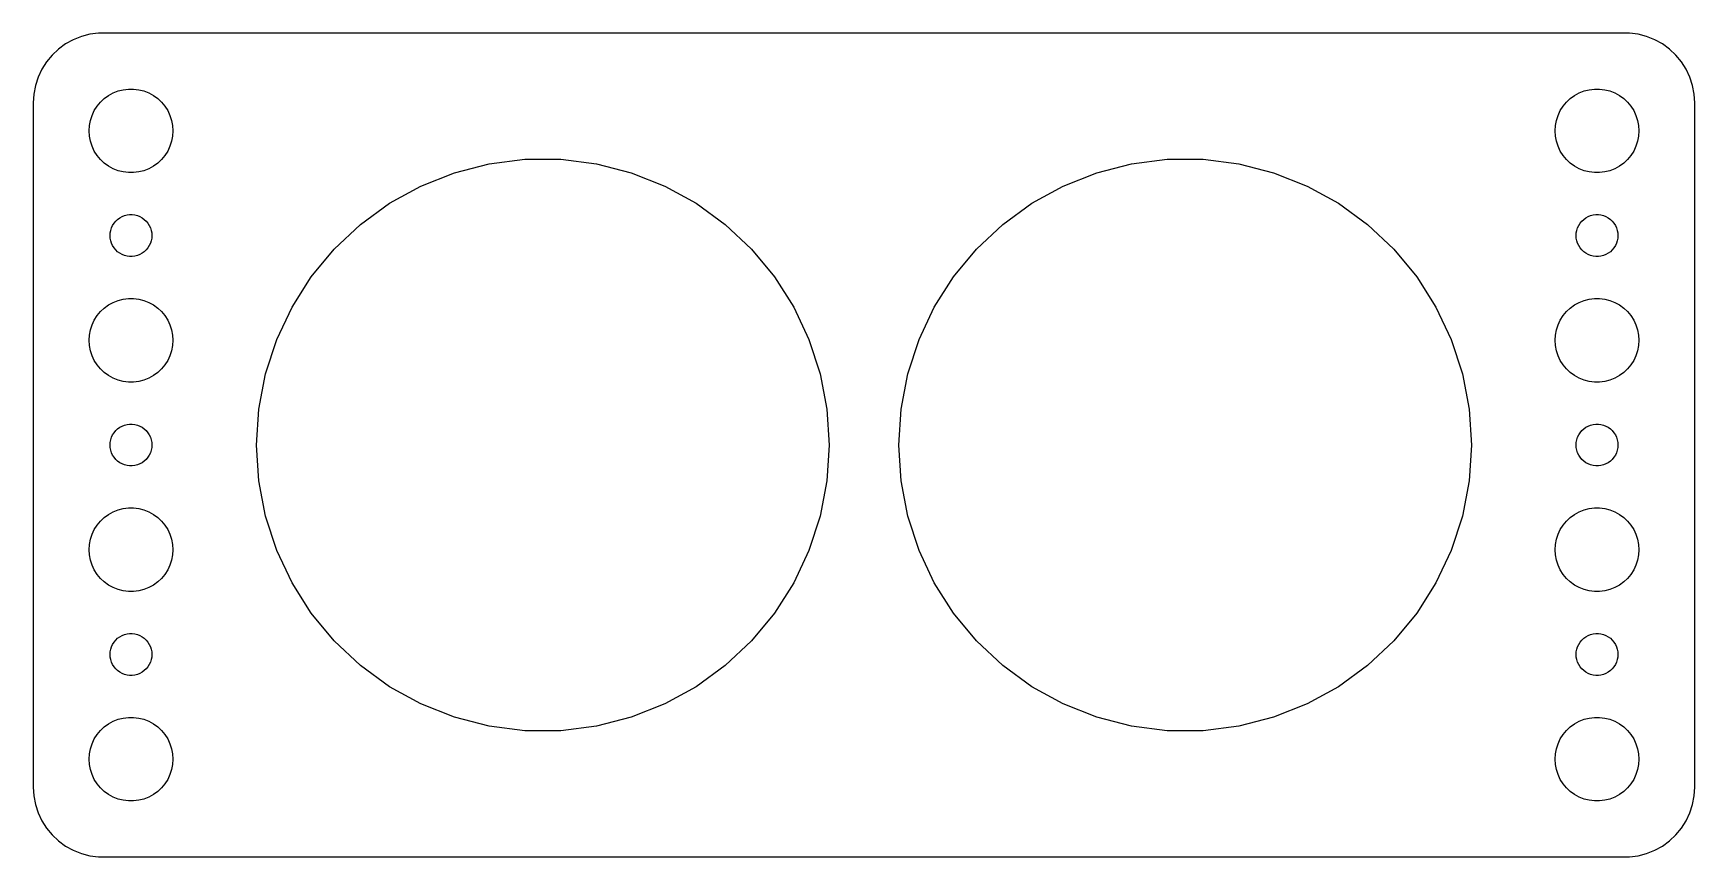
# Model space of a CAD drawing. Header units: metres. Extents: x -60 to 60, y -29 to 29.
import ezdxf

# ---------------------------------------------------------------- set-up
doc = ezdxf.new("R2010")
doc.units = ezdxf.units.M

msp = doc.modelspace()

# ---------------------------------------------------------------- linework, layer by layer
for p, q in [((-57.1791, 28.7216), (-57.6871, 28.3526)), ((-56.6289, 29.0241), (-57.1791, 28.7216)), ((-56.0451, 29.2553), (-56.6289, 29.0241)), ((-55.4369, 29.4114), (-56.0451, 29.2553)), ((-54.8139, 29.4901), (-55.4369, 29.4114)), ((54.8139, 29.4901), (-54.8139, 29.4901)), ((55.4369, 29.4114), (54.8139, 29.4901)), ((56.0451, 29.2553), (55.4369, 29.4114)), ((56.6289, 29.0241), (56.0451, 29.2553)), ((57.1791, 28.7216), (56.6289, 29.0241)), ((57.6871, 28.3526), (57.1791, 28.7216)), ((-58.5451, 27.4389), (-58.8815, 26.9088)), ((-58.1448, 27.9227), (-58.5451, 27.4389)), ((-57.6871, 28.3526), (-58.1448, 27.9227)), ((58.1448, 27.9227), (57.6871, 28.3526)), ((58.5451, 27.4389), (58.1448, 27.9227)), ((58.8815, 26.9088), (58.5451, 27.4389)), ((-59.1489, 26.3406), (-59.3429, 25.7434)), ((-58.8815, 26.9088), (-59.1489, 26.3406)), ((59.1489, 26.3406), (58.8815, 26.9088)), ((59.3429, 25.7434), (59.1489, 26.3406)), ((-59.4606, 25.1267), (-59.5, 24.5)), ((-59.3429, 25.7434), (-59.4606, 25.1267)), ((-54.4123, 24.8115), (-54.1075, 25.033)), ((-54.1075, 25.033), (-53.7773, 25.2145)), ((-53.7773, 25.2145), (-53.427, 25.3532)), ((-53.427, 25.3532), (-53.0621, 25.4469)), ((-53.0621, 25.4469), (-52.6884, 25.4941)), ((-52.6884, 25.4941), (-52.3116, 25.4941)), ((-52.3116, 25.4941), (-51.9379, 25.4469)), ((-51.9379, 25.4469), (-51.5729, 25.3532)), ((-51.5729, 25.3532), (-51.2227, 25.2145)), ((-51.2227, 25.2145), (-50.8925, 25.033)), ((-50.8925, 25.033), (-50.5877, 24.8115)), ((50.5877, 24.8115), (50.8925, 25.033)), ((50.8925, 25.033), (51.2227, 25.2145)), ((51.2227, 25.2145), (51.5729, 25.3532)), ((51.5729, 25.3532), (51.9379, 25.4469)), ((51.9379, 25.4469), (52.3116, 25.4941)), ((52.3116, 25.4941), (52.6884, 25.4941)), ((52.6884, 25.4941), (53.0621, 25.4469)), ((53.0621, 25.4469), (53.427, 25.3532)), ((53.427, 25.3532), (53.7773, 25.2145)), ((53.7773, 25.2145), (54.1075, 25.033)), ((54.1075, 25.033), (54.4123, 24.8115)), ((59.4606, 25.1267), (59.3429, 25.7434)), ((59.5, 24.5), (59.4606, 25.1267)), ((-59.5, 24.5), (-59.5, -24.5)), ((-55.2893, 23.6044), (-55.1289, 23.9453)), ((-55.1289, 23.9453), (-54.927, 24.2634)), ((-54.927, 24.2634), (-54.6869, 24.5536)), ((-54.6869, 24.5536), (-54.4123, 24.8115)), ((-50.5877, 24.8115), (-50.3131, 24.5536)), ((-50.3131, 24.5536), (-50.0729, 24.2634)), ((-50.0729, 24.2634), (-49.8711, 23.9453)), ((-49.8711, 23.9453), (-49.7107, 23.6044)), ((49.7107, 23.6044), (49.8711, 23.9453)), ((49.8711, 23.9453), (50.0729, 24.2634)), ((50.0729, 24.2634), (50.3131, 24.5536)), ((50.3131, 24.5536), (50.5877, 24.8115)), ((54.4123, 24.8115), (54.6869, 24.5536)), ((54.6869, 24.5536), (54.927, 24.2634)), ((54.927, 24.2634), (55.1289, 23.9453)), ((55.1289, 23.9453), (55.2893, 23.6044)), ((59.5, -24.5), (59.5, 24.5)), ((-55.5, 22.5), (-55.4763, 22.876)), ((-55.4763, 22.876), (-55.4057, 23.2461)), ((-55.4057, 23.2461), (-55.2893, 23.6044)), ((-49.7107, 23.6044), (-49.5942, 23.2461)), ((-49.5942, 23.2461), (-49.5237, 22.876)), ((-49.5237, 22.876), (-49.5, 22.5)), ((49.5, 22.5), (49.5237, 22.876)), ((49.5237, 22.876), (49.5942, 23.2461)), ((49.5942, 23.2461), (49.7107, 23.6044)), ((55.2893, 23.6044), (55.4057, 23.2461)), ((55.4057, 23.2461), (55.4763, 22.876)), ((55.4763, 22.876), (55.5, 22.5)), ((-55.4763, 22.124), (-55.5, 22.5)), ((-55.4057, 21.7539), (-55.4763, 22.124)), ((-55.2893, 21.3956), (-55.4057, 21.7539)), ((-49.5942, 21.7539), (-49.7107, 21.3956)), ((-49.5237, 22.124), (-49.5942, 21.7539)), ((-49.5, 22.5), (-49.5237, 22.124)), ((49.5237, 22.124), (49.5, 22.5)), ((49.5942, 21.7539), (49.5237, 22.124)), ((49.7107, 21.3956), (49.5942, 21.7539)), ((55.4057, 21.7539), (55.2893, 21.3956)), ((55.4763, 22.124), (55.4057, 21.7539)), ((55.5, 22.5), (55.4763, 22.124)), ((-55.1289, 21.0547), (-55.2893, 21.3956)), ((-54.927, 20.7366), (-55.1289, 21.0547)), ((-54.6869, 20.4464), (-54.927, 20.7366)), ((-54.4123, 20.1884), (-54.6869, 20.4464)), ((-50.3131, 20.4464), (-50.5877, 20.1884)), ((-50.0729, 20.7366), (-50.3131, 20.4464)), ((-49.8711, 21.0547), (-50.0729, 20.7366)), ((-49.7107, 21.3956), (-49.8711, 21.0547)), ((-26.8413, 20.1369), (-24.2872, 20.4595)), ((-24.2872, 20.4595), (-21.7128, 20.4595)), ((-21.7128, 20.4595), (-19.1587, 20.1369)), ((19.1587, 20.1369), (21.7128, 20.4595)), ((21.7128, 20.4595), (24.2872, 20.4595)), ((24.2872, 20.4595), (26.8413, 20.1369)), ((49.8711, 21.0547), (49.7107, 21.3956)), ((50.0729, 20.7366), (49.8711, 21.0547)), ((50.3131, 20.4464), (50.0729, 20.7366)), ((50.5877, 20.1884), (50.3131, 20.4464)), ((54.6869, 20.4464), (54.4123, 20.1884)), ((54.927, 20.7366), (54.6869, 20.4464)), ((55.1289, 21.0547), (54.927, 20.7366)), ((55.2893, 21.3956), (55.1289, 21.0547)), ((-54.1075, 19.967), (-54.4123, 20.1884)), ((-53.7773, 19.7855), (-54.1075, 19.967)), ((-53.427, 19.6468), (-53.7773, 19.7855)), ((-53.0621, 19.5531), (-53.427, 19.6468)), ((-52.6884, 19.5059), (-53.0621, 19.5531)), ((-52.3116, 19.5059), (-52.6884, 19.5059)), ((-51.9379, 19.5531), (-52.3116, 19.5059)), ((-51.5729, 19.6468), (-51.9379, 19.5531)), ((-51.2227, 19.7855), (-51.5729, 19.6468)), ((-50.8925, 19.967), (-51.2227, 19.7855)), ((-50.5877, 20.1884), (-50.8925, 19.967)), ((-31.7285, 18.549), (-29.3348, 19.4967)), ((-29.3348, 19.4967), (-26.8413, 20.1369)), ((-19.1587, 20.1369), (-16.6651, 19.4967)), ((-16.6651, 19.4967), (-14.2715, 18.549)), ((14.2715, 18.549), (16.6651, 19.4967)), ((16.6651, 19.4967), (19.1587, 20.1369)), ((26.8413, 20.1369), (29.3348, 19.4967)), ((29.3348, 19.4967), (31.7285, 18.549)), ((50.8925, 19.967), (50.5877, 20.1884)), ((51.2227, 19.7855), (50.8925, 19.967)), ((51.5729, 19.6468), (51.2227, 19.7855)), ((51.9379, 19.5531), (51.5729, 19.6468)), ((52.3116, 19.5059), (51.9379, 19.5531)), ((52.6884, 19.5059), (52.3116, 19.5059)), ((53.0621, 19.5531), (52.6884, 19.5059)), ((53.427, 19.6468), (53.0621, 19.5531)), ((53.7773, 19.7855), (53.427, 19.6468)), ((54.1075, 19.967), (53.7773, 19.7855)), ((54.4123, 20.1884), (54.1075, 19.967)), ((-33.9844, 17.3087), (-31.7285, 18.549)), ((-14.2715, 18.549), (-12.0155, 17.3087)), ((12.0155, 17.3087), (14.2715, 18.549)), ((31.7285, 18.549), (33.9844, 17.3087)), ((-36.0672, 15.7955), (-33.9844, 17.3087)), ((-12.0155, 17.3087), (-9.9328, 15.7955)), ((9.9328, 15.7955), (12.0155, 17.3087)), ((33.9844, 17.3087), (36.0672, 15.7955)), ((-53.9529, 15.373), (-53.8947, 15.5522)), ((-53.8947, 15.5522), (-53.8145, 15.7226)), ((-53.8145, 15.7226), (-53.7135, 15.8817)), ((-53.7135, 15.8817), (-53.5934, 16.0268)), ((-53.5934, 16.0268), (-53.4561, 16.1558)), ((-53.4561, 16.1558), (-53.3037, 16.2665)), ((-53.3037, 16.2665), (-53.1387, 16.3572)), ((-53.1387, 16.3572), (-52.9635, 16.4266)), ((-52.9635, 16.4266), (-52.7811, 16.4734)), ((-52.7811, 16.4734), (-52.5942, 16.497)), ((-52.5942, 16.497), (-52.4058, 16.497)), ((-52.4058, 16.497), (-52.2189, 16.4734)), ((-52.2189, 16.4734), (-52.0365, 16.4266)), ((-52.0365, 16.4266), (-51.8613, 16.3572)), ((-51.8613, 16.3572), (-51.6963, 16.2665)), ((-51.6963, 16.2665), (-51.5439, 16.1558)), ((-51.5439, 16.1558), (-51.4065, 16.0268)), ((-51.4065, 16.0268), (-51.2865, 15.8817)), ((-51.2865, 15.8817), (-51.1855, 15.7226)), ((-51.1855, 15.7226), (-51.1053, 15.5522)), ((-51.1053, 15.5522), (-51.0471, 15.373)), ((-37.9438, 14.0332), (-36.0672, 15.7955)), ((-9.9328, 15.7955), (-8.05614, 14.0332)), ((8.05614, 14.0332), (9.9328, 15.7955)), ((36.0672, 15.7955), (37.9438, 14.0332)), ((51.0471, 15.373), (51.1053, 15.5522)), ((51.1053, 15.5522), (51.1855, 15.7226)), ((51.1855, 15.7226), (51.2865, 15.8817)), ((51.2865, 15.8817), (51.4065, 16.0268)), ((51.4065, 16.0268), (51.5439, 16.1558)), ((51.5439, 16.1558), (51.6963, 16.2665)), ((51.6963, 16.2665), (51.8613, 16.3572)), ((51.8613, 16.3572), (52.0365, 16.4266)), ((52.0365, 16.4266), (52.2189, 16.4734)), ((52.2189, 16.4734), (52.4058, 16.497)), ((52.4058, 16.497), (52.5942, 16.497)), ((52.5942, 16.497), (52.7811, 16.4734)), ((52.7811, 16.4734), (52.9635, 16.4266)), ((52.9635, 16.4266), (53.1387, 16.3572)), ((53.1387, 16.3572), (53.3037, 16.2665)), ((53.3037, 16.2665), (53.4561, 16.1558)), ((53.4561, 16.1558), (53.5934, 16.0268)), ((53.5934, 16.0268), (53.7135, 15.8817)), ((53.7135, 15.8817), (53.8145, 15.7226)), ((53.8145, 15.7226), (53.8947, 15.5522)), ((53.8947, 15.5522), (53.9529, 15.373)), ((-54, 15), (-53.9882, 15.188)), ((-53.9882, 14.812), (-54, 15)), ((-53.9882, 15.188), (-53.9529, 15.373)), ((-53.9529, 14.627), (-53.9882, 14.812)), ((-53.8947, 14.4478), (-53.9529, 14.627)), ((-53.8145, 14.2774), (-53.8947, 14.4478)), ((-51.1053, 14.4478), (-51.1855, 14.2774)), ((-51.0471, 14.627), (-51.1053, 14.4478)), ((-51.0471, 15.373), (-51.0118, 15.188)), ((-51.0118, 14.812), (-51.0471, 14.627)), ((-51.0118, 15.188), (-51, 15)), ((-51, 15), (-51.0118, 14.812)), ((51, 15), (51.0118, 15.188)), ((51.0118, 14.812), (51, 15)), ((51.0118, 15.188), (51.0471, 15.373)), ((51.0471, 14.627), (51.0118, 14.812)), ((51.1053, 14.4478), (51.0471, 14.627)), ((51.1855, 14.2774), (51.1053, 14.4478)), ((53.8947, 14.4478), (53.8145, 14.2774)), ((53.9529, 14.627), (53.8947, 14.4478)), ((53.9529, 15.373), (53.9882, 15.188)), ((53.9882, 14.812), (53.9529, 14.627)), ((53.9882, 15.188), (54, 15)), ((54, 15), (53.9882, 14.812)), ((-53.7135, 14.1183), (-53.8145, 14.2774)), ((-53.5934, 13.9732), (-53.7135, 14.1183)), ((-53.4561, 13.8442), (-53.5934, 13.9732)), ((-53.3037, 13.7335), (-53.4561, 13.8442)), ((-53.1387, 13.6427), (-53.3037, 13.7335)), ((-52.9635, 13.5734), (-53.1387, 13.6427)), ((-52.7811, 13.5266), (-52.9635, 13.5734)), ((-52.5942, 13.5029), (-52.7811, 13.5266)), ((-52.4058, 13.5029), (-52.5942, 13.5029)), ((-52.2189, 13.5266), (-52.4058, 13.5029)), ((-52.0365, 13.5734), (-52.2189, 13.5266)), ((-51.8613, 13.6427), (-52.0365, 13.5734)), ((-51.6963, 13.7335), (-51.8613, 13.6427)), ((-51.5439, 13.8442), (-51.6963, 13.7335)), ((-51.4065, 13.9732), (-51.5439, 13.8442)), ((-51.2865, 14.1183), (-51.4065, 13.9732)), ((-51.1855, 14.2774), (-51.2865, 14.1183)), ((-39.5848, 12.0496), (-37.9438, 14.0332)), ((-8.05614, 14.0332), (-6.41515, 12.0496)), ((6.41515, 12.0496), (8.05614, 14.0332)), ((37.9438, 14.0332), (39.5848, 12.0496)), ((51.2865, 14.1183), (51.1855, 14.2774)), ((51.4065, 13.9732), (51.2865, 14.1183)), ((51.5439, 13.8442), (51.4065, 13.9732)), ((51.6963, 13.7335), (51.5439, 13.8442)), ((51.8613, 13.6427), (51.6963, 13.7335)), ((52.0365, 13.5734), (51.8613, 13.6427)), ((52.2189, 13.5266), (52.0365, 13.5734)), ((52.4058, 13.5029), (52.2189, 13.5266)), ((52.5942, 13.5029), (52.4058, 13.5029)), ((52.7811, 13.5266), (52.5942, 13.5029)), ((52.9635, 13.5734), (52.7811, 13.5266)), ((53.1387, 13.6427), (52.9635, 13.5734)), ((53.3037, 13.7335), (53.1387, 13.6427)), ((53.4561, 13.8442), (53.3037, 13.7335)), ((53.5934, 13.9732), (53.4561, 13.8442)), ((53.7135, 14.1183), (53.5934, 13.9732)), ((53.8145, 14.2774), (53.7135, 14.1183)), ((-40.9643, 9.87595), (-39.5848, 12.0496)), ((-6.41515, 12.0496), (-5.03571, 9.87595)), ((5.03571, 9.87595), (6.41515, 12.0496)), ((39.5848, 12.0496), (40.9643, 9.87595)), ((-54.927, 9.26335), (-54.6869, 9.55363)), ((-54.6869, 9.55363), (-54.4123, 9.81154)), ((-54.4123, 9.81154), (-54.1075, 10.033)), ((-54.1075, 10.033), (-53.7773, 10.2145)), ((-53.7773, 10.2145), (-53.427, 10.3532)), ((-53.427, 10.3532), (-53.0621, 10.4469)), ((-53.0621, 10.4469), (-52.6884, 10.4941)), ((-52.6884, 10.4941), (-52.3116, 10.4941)), ((-52.3116, 10.4941), (-51.9379, 10.4469)), ((-51.9379, 10.4469), (-51.5729, 10.3532)), ((-51.5729, 10.3532), (-51.2227, 10.2145)), ((-51.2227, 10.2145), (-50.8925, 10.033)), ((-50.8925, 10.033), (-50.5877, 9.81154)), ((-50.5877, 9.81154), (-50.3131, 9.55363)), ((-50.3131, 9.55363), (-50.0729, 9.26335)), ((-42.0604, 7.54654), (-40.9643, 9.87595)), ((-5.03571, 9.87595), (-3.93958, 7.54654)), ((3.93958, 7.54654), (5.03571, 9.87595)), ((40.9643, 9.87595), (42.0604, 7.54654)), ((50.0729, 9.26335), (50.3131, 9.55363)), ((50.3131, 9.55363), (50.5877, 9.81154)), ((50.5877, 9.81154), (50.8925, 10.033)), ((50.8925, 10.033), (51.2227, 10.2145)), ((51.2227, 10.2145), (51.5729, 10.3532)), ((51.5729, 10.3532), (51.9379, 10.4469)), ((51.9379, 10.4469), (52.3116, 10.4941)), ((52.3116, 10.4941), (52.6884, 10.4941)), ((52.6884, 10.4941), (53.0621, 10.4469)), ((53.0621, 10.4469), (53.427, 10.3532)), ((53.427, 10.3532), (53.7773, 10.2145)), ((53.7773, 10.2145), (54.1075, 10.033)), ((54.1075, 10.033), (54.4123, 9.81154)), ((54.4123, 9.81154), (54.6869, 9.55363)), ((54.6869, 9.55363), (54.927, 9.26335)), ((-55.4057, 8.24606), (-55.2893, 8.60437)), ((-55.2893, 8.60437), (-55.1289, 8.94525)), ((-55.1289, 8.94525), (-54.927, 9.26335)), ((-50.0729, 9.26335), (-49.8711, 8.94525)), ((-49.8711, 8.94525), (-49.7107, 8.60437)), ((-49.7107, 8.60437), (-49.5942, 8.24606)), ((49.5942, 8.24606), (49.7107, 8.60437)), ((49.7107, 8.60437), (49.8711, 8.94525)), ((49.8711, 8.94525), (50.0729, 9.26335)), ((54.927, 9.26335), (55.1289, 8.94525)), ((55.1289, 8.94525), (55.2893, 8.60437)), ((55.2893, 8.60437), (55.4057, 8.24606)), ((-55.5, 7.5), (-55.4763, 7.87599)), ((-55.4763, 7.12399), (-55.5, 7.5)), ((-55.4763, 7.87599), (-55.4057, 8.24606)), ((-49.5942, 8.24606), (-49.5237, 7.87599)), ((-49.5237, 7.87599), (-49.5, 7.5)), ((-49.5, 7.5), (-49.5237, 7.12399)), ((-42.8559, 5.09813), (-42.0604, 7.54654)), ((-3.93958, 7.54654), (-3.14404, 5.09813)), ((3.14404, 5.09813), (3.93958, 7.54654)), ((42.0604, 7.54654), (42.8559, 5.09813)), ((49.5, 7.5), (49.5237, 7.87599)), ((49.5237, 7.12399), (49.5, 7.5)), ((49.5237, 7.87599), (49.5942, 8.24606)), ((55.4057, 8.24606), (55.4763, 7.87599)), ((55.4763, 7.87599), (55.5, 7.5)), ((55.5, 7.5), (55.4763, 7.12399)), ((-55.4057, 6.75392), (-55.4763, 7.12399)), ((-55.2893, 6.39561), (-55.4057, 6.75392)), ((-55.1289, 6.05473), (-55.2893, 6.39561)), ((-54.927, 5.73663), (-55.1289, 6.05473)), ((-49.8711, 6.05473), (-50.0729, 5.73663)), ((-49.7107, 6.39561), (-49.8711, 6.05473)), ((-49.5942, 6.75392), (-49.7107, 6.39561)), ((-49.5237, 7.12399), (-49.5942, 6.75392)), ((49.5942, 6.75392), (49.5237, 7.12399)), ((49.7107, 6.39561), (49.5942, 6.75392)), ((49.8711, 6.05473), (49.7107, 6.39561)), ((50.0729, 5.73663), (49.8711, 6.05473)), ((55.1289, 6.05473), (54.927, 5.73663)), ((55.2893, 6.39561), (55.1289, 6.05473)), ((55.4057, 6.75392), (55.2893, 6.39561)), ((55.4763, 7.12399), (55.4057, 6.75392)), ((-54.6869, 5.44635), (-54.927, 5.73663)), ((-54.4123, 5.18845), (-54.6869, 5.44635)), ((-54.1075, 4.96701), (-54.4123, 5.18845)), ((-53.7773, 4.78551), (-54.1075, 4.96701)), ((-53.427, 4.64682), (-53.7773, 4.78551)), ((-51.2227, 4.78551), (-51.5729, 4.64682)), ((-50.8925, 4.96701), (-51.2227, 4.78551)), ((-50.5877, 5.18845), (-50.8925, 4.96701)), ((-50.3131, 5.44635), (-50.5877, 5.18845)), ((-50.0729, 5.73663), (-50.3131, 5.44635)), ((-43.3383, 2.56932), (-42.8559, 5.09813)), ((-3.14404, 5.09813), (-2.66164, 2.56932)), ((2.66164, 2.56932), (3.14404, 5.09813)), ((42.8559, 5.09813), (43.3383, 2.56932)), ((50.3131, 5.44635), (50.0729, 5.73663)), ((50.5877, 5.18845), (50.3131, 5.44635)), ((50.8925, 4.96701), (50.5877, 5.18845)), ((51.2227, 4.78551), (50.8925, 4.96701)), ((51.5729, 4.64682), (51.2227, 4.78551)), ((53.7773, 4.78551), (53.427, 4.64682)), ((54.1075, 4.96701), (53.7773, 4.78551)), ((54.4123, 5.18845), (54.1075, 4.96701)), ((54.6869, 5.44635), (54.4123, 5.18845)), ((54.927, 5.73663), (54.6869, 5.44635)), ((-53.0621, 4.55313), (-53.427, 4.64682)), ((-52.6884, 4.50591), (-53.0621, 4.55313)), ((-52.3116, 4.50591), (-52.6884, 4.50591)), ((-51.9379, 4.55313), (-52.3116, 4.50591)), ((-51.5729, 4.64682), (-51.9379, 4.55313)), ((51.9379, 4.55313), (51.5729, 4.64682)), ((52.3116, 4.50591), (51.9379, 4.55313)), ((52.6884, 4.50591), (52.3116, 4.50591)), ((53.0621, 4.55313), (52.6884, 4.50591)), ((53.427, 4.64682), (53.0621, 4.55313)), ((-43.5, 0), (-43.3383, 2.56932)), ((-2.66164, 2.56932), (-2.5, 0)), ((2.5, 0), (2.66164, 2.56932)), ((43.3383, 2.56932), (43.5, 0)), ((-53.4561, 1.15576), (-53.3037, 1.26648)), ((-53.3037, 1.26648), (-53.1387, 1.35724)), ((-53.1387, 1.35724), (-52.9635, 1.42657)), ((-52.9635, 1.42657), (-52.7811, 1.47342)), ((-52.7811, 1.47342), (-52.5942, 1.49704)), ((-52.5942, 1.49704), (-52.4058, 1.49704)), ((-52.4058, 1.49704), (-52.2189, 1.47342)), ((-52.2189, 1.47342), (-52.0365, 1.42657)), ((-52.0365, 1.42657), (-51.8613, 1.35724)), ((-51.8613, 1.35724), (-51.6963, 1.26648)), ((-51.6963, 1.26648), (-51.5439, 1.15576)), ((51.5439, 1.15576), (51.6963, 1.26648)), ((51.6963, 1.26648), (51.8613, 1.35724)), ((51.8613, 1.35724), (52.0365, 1.42657)), ((52.0365, 1.42657), (52.2189, 1.47342)), ((52.2189, 1.47342), (52.4058, 1.49704)), ((52.4058, 1.49704), (52.5942, 1.49704)), ((52.5942, 1.49704), (52.7811, 1.47342)), ((52.7811, 1.47342), (52.9635, 1.42657)), ((52.9635, 1.42657), (53.1387, 1.35724)), ((53.1387, 1.35724), (53.3037, 1.26648)), ((53.3037, 1.26648), (53.4561, 1.15576)), ((-54, 0), (-53.9882, 0.187988)), ((-53.9882, -0.187988), (-54, 0)), ((-53.9882, 0.187988), (-53.9529, 0.373032)), ((-53.9529, 0.373032), (-53.8947, 0.552185)), ((-53.8947, 0.552185), (-53.8145, 0.722626)), ((-53.8145, 0.722626), (-53.7135, 0.881668)), ((-53.7135, 0.881668), (-53.5934, 1.02681)), ((-53.5934, 1.02681), (-53.4561, 1.15576)), ((-51.5439, 1.15576), (-51.4065, 1.02681)), ((-51.4065, 1.02681), (-51.2865, 0.881668)), ((-51.2865, 0.881668), (-51.1855, 0.722626)), ((-51.1855, 0.722626), (-51.1053, 0.552185)), ((-51.1053, 0.552185), (-51.0471, 0.373032)), ((-51.0471, 0.373032), (-51.0118, 0.187988)), ((-51.0118, 0.187988), (-51, 0)), ((-51, 0), (-51.0118, -0.187988)), ((-43.3383, -2.56932), (-43.5, 0)), ((-2.5, 0), (-2.66164, -2.56932)), ((2.66164, -2.56932), (2.5, 0)), ((43.5, 0), (43.3383, -2.56932)), ((51, 0), (51.0118, 0.187988)), ((51.0118, -0.187988), (51, 0)), ((51.0118, 0.187988), (51.0471, 0.373032)), ((51.0471, 0.373032), (51.1053, 0.552185)), ((51.1053, 0.552185), (51.1855, 0.722626)), ((51.1855, 0.722626), (51.2865, 0.881668)), ((51.2865, 0.881668), (51.4065, 1.02681)), ((51.4065, 1.02681), (51.5439, 1.15576)), ((53.4561, 1.15576), (53.5934, 1.02681)), ((53.5934, 1.02681), (53.7135, 0.881668)), ((53.7135, 0.881668), (53.8145, 0.722626)), ((53.8145, 0.722626), (53.8947, 0.552185)), ((53.8947, 0.552185), (53.9529, 0.373032)), ((53.9529, 0.373032), (53.9882, 0.187988)), ((53.9882, 0.187988), (54, 0)), ((54, 0), (53.9882, -0.187988)), ((-53.9529, -0.373032), (-53.9882, -0.187988)), ((-53.8947, -0.552185), (-53.9529, -0.373032)), ((-53.8145, -0.722626), (-53.8947, -0.552185)), ((-53.7135, -0.881668), (-53.8145, -0.722626)), ((-53.5934, -1.02681), (-53.7135, -0.881668)), ((-53.4561, -1.15576), (-53.5934, -1.02681)), ((-53.3037, -1.26648), (-53.4561, -1.15576)), ((-51.5439, -1.15576), (-51.6963, -1.26648)), ((-51.4065, -1.02681), (-51.5439, -1.15576)), ((-51.2865, -0.881668), (-51.4065, -1.02681)), ((-51.1855, -0.722626), (-51.2865, -0.881668)), ((-51.1053, -0.552185), (-51.1855, -0.722626)), ((-51.0471, -0.373032), (-51.1053, -0.552185)), ((-51.0118, -0.187988), (-51.0471, -0.373032)), ((51.0471, -0.373032), (51.0118, -0.187988)), ((51.1053, -0.552185), (51.0471, -0.373032)), ((51.1855, -0.722626), (51.1053, -0.552185)), ((51.2865, -0.881668), (51.1855, -0.722626)), ((51.4065, -1.02681), (51.2865, -0.881668)), ((51.5439, -1.15576), (51.4065, -1.02681)), ((51.6963, -1.26648), (51.5439, -1.15576)), ((53.4561, -1.15576), (53.3037, -1.26648)), ((53.5934, -1.02681), (53.4561, -1.15576)), ((53.7135, -0.881668), (53.5934, -1.02681)), ((53.8145, -0.722626), (53.7135, -0.881668)), ((53.8947, -0.552185), (53.8145, -0.722626)), ((53.9529, -0.373032), (53.8947, -0.552185)), ((53.9882, -0.187988), (53.9529, -0.373032)), ((-53.1387, -1.35724), (-53.3037, -1.26648)), ((-52.9635, -1.42657), (-53.1387, -1.35724)), ((-52.7811, -1.47342), (-52.9635, -1.42657)), ((-52.5942, -1.49704), (-52.7811, -1.47342)), ((-52.4058, -1.49704), (-52.5942, -1.49704)), ((-52.2189, -1.47342), (-52.4058, -1.49704)), ((-52.0365, -1.42657), (-52.2189, -1.47342)), ((-51.8613, -1.35724), (-52.0365, -1.42657)), ((-51.6963, -1.26648), (-51.8613, -1.35724)), ((51.8613, -1.35724), (51.6963, -1.26648)), ((52.0365, -1.42657), (51.8613, -1.35724)), ((52.2189, -1.47342), (52.0365, -1.42657)), ((52.4058, -1.49704), (52.2189, -1.47342)), ((52.5942, -1.49704), (52.4058, -1.49704)), ((52.7811, -1.47342), (52.5942, -1.49704)), ((52.9635, -1.42657), (52.7811, -1.47342)), ((53.1387, -1.35724), (52.9635, -1.42657)), ((53.3037, -1.26648), (53.1387, -1.35724)), ((-42.8559, -5.09813), (-43.3383, -2.56932)), ((-2.66164, -2.56932), (-3.14404, -5.09813)), ((3.14404, -5.09813), (2.66164, -2.56932)), ((43.3383, -2.56932), (42.8559, -5.09813)), ((-53.7773, -4.78551), (-53.427, -4.64682)), ((-53.427, -4.64682), (-53.0621, -4.55313)), ((-53.0621, -4.55313), (-52.6884, -4.50591)), ((-52.6884, -4.50591), (-52.3116, -4.50591)), ((-52.3116, -4.50591), (-51.9379, -4.55313)), ((-51.9379, -4.55313), (-51.5729, -4.64682)), ((-51.5729, -4.64682), (-51.2227, -4.78551)), ((51.2227, -4.78551), (51.5729, -4.64682)), ((51.5729, -4.64682), (51.9379, -4.55313)), ((51.9379, -4.55313), (52.3116, -4.50591)), ((52.3116, -4.50591), (52.6884, -4.50591)), ((52.6884, -4.50591), (53.0621, -4.55313)), ((53.0621, -4.55313), (53.427, -4.64682)), ((53.427, -4.64682), (53.7773, -4.78551)), ((-55.1289, -6.05473), (-54.927, -5.73663)), ((-54.927, -5.73663), (-54.6869, -5.44635)), ((-54.6869, -5.44635), (-54.4123, -5.18845)), ((-54.4123, -5.18845), (-54.1075, -4.96701)), ((-54.1075, -4.96701), (-53.7773, -4.78551)), ((-51.2227, -4.78551), (-50.8925, -4.96701)), ((-50.8925, -4.96701), (-50.5877, -5.18845)), ((-50.5877, -5.18845), (-50.3131, -5.44635)), ((-50.3131, -5.44635), (-50.0729, -5.73663)), ((-50.0729, -5.73663), (-49.8711, -6.05473)), ((-42.0604, -7.54654), (-42.8559, -5.09813)), ((-3.14404, -5.09813), (-3.93958, -7.54654)), ((3.93958, -7.54654), (3.14404, -5.09813)), ((42.8559, -5.09813), (42.0604, -7.54654)), ((49.8711, -6.05473), (50.0729, -5.73663)), ((50.0729, -5.73663), (50.3131, -5.44635)), ((50.3131, -5.44635), (50.5877, -5.18845)), ((50.5877, -5.18845), (50.8925, -4.96701)), ((50.8925, -4.96701), (51.2227, -4.78551)), ((53.7773, -4.78551), (54.1075, -4.96701)), ((54.1075, -4.96701), (54.4123, -5.18845)), ((54.4123, -5.18845), (54.6869, -5.44635)), ((54.6869, -5.44635), (54.927, -5.73663)), ((54.927, -5.73663), (55.1289, -6.05473)), ((-55.5, -7.5), (-55.4763, -7.12399)), ((-55.4763, -7.12399), (-55.4057, -6.75392)), ((-55.4057, -6.75392), (-55.2893, -6.39561)), ((-55.2893, -6.39561), (-55.1289, -6.05473)), ((-49.8711, -6.05473), (-49.7107, -6.39561)), ((-49.7107, -6.39561), (-49.5942, -6.75392)), ((-49.5942, -6.75392), (-49.5237, -7.12399)), ((-49.5237, -7.12399), (-49.5, -7.5)), ((49.5, -7.5), (49.5237, -7.12399)), ((49.5237, -7.12399), (49.5942, -6.75392)), ((49.5942, -6.75392), (49.7107, -6.39561)), ((49.7107, -6.39561), (49.8711, -6.05473)), ((55.1289, -6.05473), (55.2893, -6.39561)), ((55.2893, -6.39561), (55.4057, -6.75392)), ((55.4057, -6.75392), (55.4763, -7.12399)), ((55.4763, -7.12399), (55.5, -7.5)), ((-55.4763, -7.87599), (-55.5, -7.5)), ((-55.4057, -8.24606), (-55.4763, -7.87599)), ((-55.2893, -8.60437), (-55.4057, -8.24606)), ((-49.5942, -8.24606), (-49.7107, -8.60437)), ((-49.5237, -7.87599), (-49.5942, -8.24606)), ((-49.5, -7.5), (-49.5237, -7.87599)), ((-40.9643, -9.87595), (-42.0604, -7.54654)), ((-3.93958, -7.54654), (-5.03571, -9.87595)), ((5.03571, -9.87595), (3.93958, -7.54654)), ((42.0604, -7.54654), (40.9643, -9.87595)), ((49.5237, -7.87599), (49.5, -7.5)), ((49.5942, -8.24606), (49.5237, -7.87599)), ((49.7107, -8.60437), (49.5942, -8.24606)), ((55.4057, -8.24606), (55.2893, -8.60437)), ((55.4763, -7.87599), (55.4057, -8.24606)), ((55.5, -7.5), (55.4763, -7.87599)), ((-55.1289, -8.94525), (-55.2893, -8.60437)), ((-54.927, -9.26335), (-55.1289, -8.94525)), ((-54.6869, -9.55363), (-54.927, -9.26335)), ((-50.0729, -9.26335), (-50.3131, -9.55363)), ((-49.8711, -8.94525), (-50.0729, -9.26335)), ((-49.7107, -8.60437), (-49.8711, -8.94525)), ((49.8711, -8.94525), (49.7107, -8.60437)), ((50.0729, -9.26335), (49.8711, -8.94525)), ((50.3131, -9.55363), (50.0729, -9.26335)), ((54.927, -9.26335), (54.6869, -9.55363)), ((55.1289, -8.94525), (54.927, -9.26335)), ((55.2893, -8.60437), (55.1289, -8.94525)), ((-54.4123, -9.81154), (-54.6869, -9.55363)), ((-54.1075, -10.033), (-54.4123, -9.81154)), ((-53.7773, -10.2145), (-54.1075, -10.033)), ((-53.427, -10.3532), (-53.7773, -10.2145)), ((-53.0621, -10.4469), (-53.427, -10.3532)), ((-52.6884, -10.4941), (-53.0621, -10.4469)), ((-52.3116, -10.4941), (-52.6884, -10.4941)), ((-51.9379, -10.4469), (-52.3116, -10.4941)), ((-51.5729, -10.3532), (-51.9379, -10.4469)), ((-51.2227, -10.2145), (-51.5729, -10.3532)), ((-50.8925, -10.033), (-51.2227, -10.2145)), ((-50.5877, -9.81154), (-50.8925, -10.033)), ((-50.3131, -9.55363), (-50.5877, -9.81154)), ((-39.5848, -12.0496), (-40.9643, -9.87595)), ((-5.03571, -9.87595), (-6.41515, -12.0496)), ((6.41515, -12.0496), (5.03571, -9.87595)), ((40.9643, -9.87595), (39.5848, -12.0496)), ((50.5877, -9.81154), (50.3131, -9.55363)), ((50.8925, -10.033), (50.5877, -9.81154)), ((51.2227, -10.2145), (50.8925, -10.033)), ((51.5729, -10.3532), (51.2227, -10.2145)), ((51.9379, -10.4469), (51.5729, -10.3532)), ((52.3116, -10.4941), (51.9379, -10.4469)), ((52.6884, -10.4941), (52.3116, -10.4941)), ((53.0621, -10.4469), (52.6884, -10.4941)), ((53.427, -10.3532), (53.0621, -10.4469)), ((53.7773, -10.2145), (53.427, -10.3532)), ((54.1075, -10.033), (53.7773, -10.2145)), ((54.4123, -9.81154), (54.1075, -10.033)), ((54.6869, -9.55363), (54.4123, -9.81154)), ((-37.9438, -14.0332), (-39.5848, -12.0496)), ((-6.41515, -12.0496), (-8.05614, -14.0332)), ((8.05614, -14.0332), (6.41515, -12.0496)), ((39.5848, -12.0496), (37.9438, -14.0332)), ((-53.8947, -14.4478), (-53.8145, -14.2774)), ((-53.8145, -14.2774), (-53.7135, -14.1183)), ((-53.7135, -14.1183), (-53.5934, -13.9732)), ((-53.5934, -13.9732), (-53.4561, -13.8442)), ((-53.4561, -13.8442), (-53.3037, -13.7335)), ((-53.3037, -13.7335), (-53.1387, -13.6427)), ((-53.1387, -13.6427), (-52.9635, -13.5734)), ((-52.9635, -13.5734), (-52.7811, -13.5266)), ((-52.7811, -13.5266), (-52.5942, -13.5029)), ((-52.5942, -13.5029), (-52.4058, -13.5029)), ((-52.4058, -13.5029), (-52.2189, -13.5266)), ((-52.2189, -13.5266), (-52.0365, -13.5734)), ((-52.0365, -13.5734), (-51.8613, -13.6427)), ((-51.8613, -13.6427), (-51.6963, -13.7335)), ((-51.6963, -13.7335), (-51.5439, -13.8442)), ((-51.5439, -13.8442), (-51.4065, -13.9732)), ((-51.4065, -13.9732), (-51.2865, -14.1183)), ((-51.2865, -14.1183), (-51.1855, -14.2774)), ((-51.1855, -14.2774), (-51.1053, -14.4478)), ((-36.0672, -15.7955), (-37.9438, -14.0332)), ((-8.05614, -14.0332), (-9.9328, -15.7955)), ((9.9328, -15.7955), (8.05614, -14.0332)), ((37.9438, -14.0332), (36.0672, -15.7955)), ((51.1053, -14.4478), (51.1855, -14.2774)), ((51.1855, -14.2774), (51.2865, -14.1183)), ((51.2865, -14.1183), (51.4065, -13.9732)), ((51.4065, -13.9732), (51.5439, -13.8442)), ((51.5439, -13.8442), (51.6963, -13.7335)), ((51.6963, -13.7335), (51.8613, -13.6427)), ((51.8613, -13.6427), (52.0365, -13.5734)), ((52.0365, -13.5734), (52.2189, -13.5266)), ((52.2189, -13.5266), (52.4058, -13.5029)), ((52.4058, -13.5029), (52.5942, -13.5029)), ((52.5942, -13.5029), (52.7811, -13.5266)), ((52.7811, -13.5266), (52.9635, -13.5734)), ((52.9635, -13.5734), (53.1387, -13.6427)), ((53.1387, -13.6427), (53.3037, -13.7335)), ((53.3037, -13.7335), (53.4561, -13.8442)), ((53.4561, -13.8442), (53.5934, -13.9732)), ((53.5934, -13.9732), (53.7135, -14.1183)), ((53.7135, -14.1183), (53.8145, -14.2774)), ((53.8145, -14.2774), (53.8947, -14.4478)), ((-54, -15), (-53.9882, -14.812)), ((-53.9882, -15.188), (-54, -15)), ((-53.9882, -14.812), (-53.9529, -14.627)), ((-53.9529, -15.373), (-53.9882, -15.188)), ((-53.9529, -14.627), (-53.8947, -14.4478)), ((-53.8947, -15.5522), (-53.9529, -15.373)), ((-51.1053, -14.4478), (-51.0471, -14.627)), ((-51.0471, -15.373), (-51.1053, -15.5522)), ((-51.0471, -14.627), (-51.0118, -14.812)), ((-51.0118, -15.188), (-51.0471, -15.373)), ((-51.0118, -14.812), (-51, -15)), ((-51, -15), (-51.0118, -15.188)), ((51, -15), (51.0118, -14.812)), ((51.0118, -15.188), (51, -15)), ((51.0118, -14.812), (51.0471, -14.627)), ((51.0471, -15.373), (51.0118, -15.188)), ((51.0471, -14.627), (51.1053, -14.4478)), ((51.1053, -15.5522), (51.0471, -15.373)), ((53.8947, -14.4478), (53.9529, -14.627)), ((53.9529, -15.373), (53.8947, -15.5522)), ((53.9529, -14.627), (53.9882, -14.812)), ((53.9882, -15.188), (53.9529, -15.373)), ((53.9882, -14.812), (54, -15)), ((54, -15), (53.9882, -15.188)), ((-53.8145, -15.7226), (-53.8947, -15.5522)), ((-53.7135, -15.8817), (-53.8145, -15.7226)), ((-53.5934, -16.0268), (-53.7135, -15.8817)), ((-53.4561, -16.1558), (-53.5934, -16.0268)), ((-53.3037, -16.2665), (-53.4561, -16.1558)), ((-53.1387, -16.3572), (-53.3037, -16.2665)), ((-52.9635, -16.4266), (-53.1387, -16.3572)), ((-52.7811, -16.4734), (-52.9635, -16.4266)), ((-52.5942, -16.497), (-52.7811, -16.4734)), ((-52.4058, -16.497), (-52.5942, -16.497)), ((-52.2189, -16.4734), (-52.4058, -16.497)), ((-52.0365, -16.4266), (-52.2189, -16.4734)), ((-51.8613, -16.3572), (-52.0365, -16.4266)), ((-51.6963, -16.2665), (-51.8613, -16.3572)), ((-51.5439, -16.1558), (-51.6963, -16.2665)), ((-51.4065, -16.0268), (-51.5439, -16.1558)), ((-51.2865, -15.8817), (-51.4065, -16.0268)), ((-51.1855, -15.7226), (-51.2865, -15.8817)), ((-51.1053, -15.5522), (-51.1855, -15.7226)), ((-33.9844, -17.3087), (-36.0672, -15.7955)), ((-9.9328, -15.7955), (-12.0155, -17.3087)), ((12.0155, -17.3087), (9.9328, -15.7955)), ((36.0672, -15.7955), (33.9844, -17.3087)), ((51.1855, -15.7226), (51.1053, -15.5522)), ((51.2865, -15.8817), (51.1855, -15.7226)), ((51.4065, -16.0268), (51.2865, -15.8817)), ((51.5439, -16.1558), (51.4065, -16.0268)), ((51.6963, -16.2665), (51.5439, -16.1558)), ((51.8613, -16.3572), (51.6963, -16.2665)), ((52.0365, -16.4266), (51.8613, -16.3572)), ((52.2189, -16.4734), (52.0365, -16.4266)), ((52.4058, -16.497), (52.2189, -16.4734)), ((52.5942, -16.497), (52.4058, -16.497)), ((52.7811, -16.4734), (52.5942, -16.497)), ((52.9635, -16.4266), (52.7811, -16.4734)), ((53.1387, -16.3572), (52.9635, -16.4266)), ((53.3037, -16.2665), (53.1387, -16.3572)), ((53.4561, -16.1558), (53.3037, -16.2665)), ((53.5934, -16.0268), (53.4561, -16.1558)), ((53.7135, -15.8817), (53.5934, -16.0268)), ((53.8145, -15.7226), (53.7135, -15.8817)), ((53.8947, -15.5522), (53.8145, -15.7226)), ((-31.7285, -18.549), (-33.9844, -17.3087)), ((-12.0155, -17.3087), (-14.2715, -18.549)), ((14.2715, -18.549), (12.0155, -17.3087)), ((33.9844, -17.3087), (31.7285, -18.549)), ((-29.3348, -19.4967), (-31.7285, -18.549)), ((-14.2715, -18.549), (-16.6651, -19.4967)), ((16.6651, -19.4967), (14.2715, -18.549)), ((31.7285, -18.549), (29.3348, -19.4967)), ((-54.6869, -20.4464), (-54.4123, -20.1884)), ((-54.4123, -20.1884), (-54.1075, -19.967)), ((-54.1075, -19.967), (-53.7773, -19.7855)), ((-53.7773, -19.7855), (-53.427, -19.6468)), ((-53.427, -19.6468), (-53.0621, -19.5531)), ((-53.0621, -19.5531), (-52.6884, -19.5059)), ((-52.6884, -19.5059), (-52.3116, -19.5059)), ((-52.3116, -19.5059), (-51.9379, -19.5531)), ((-51.9379, -19.5531), (-51.5729, -19.6468)), ((-51.5729, -19.6468), (-51.2227, -19.7855)), ((-51.2227, -19.7855), (-50.8925, -19.967)), ((-50.8925, -19.967), (-50.5877, -20.1884)), ((-50.5877, -20.1884), (-50.3131, -20.4464)), ((-26.8413, -20.1369), (-29.3348, -19.4967)), ((-24.2872, -20.4595), (-26.8413, -20.1369)), ((-19.1587, -20.1369), (-21.7128, -20.4595)), ((-16.6651, -19.4967), (-19.1587, -20.1369)), ((19.1587, -20.1369), (16.6651, -19.4967)), ((21.7128, -20.4595), (19.1587, -20.1369)), ((26.8413, -20.1369), (24.2872, -20.4595)), ((29.3348, -19.4967), (26.8413, -20.1369)), ((50.3131, -20.4464), (50.5877, -20.1884)), ((50.5877, -20.1884), (50.8925, -19.967)), ((50.8925, -19.967), (51.2227, -19.7855)), ((51.2227, -19.7855), (51.5729, -19.6468)), ((51.5729, -19.6468), (51.9379, -19.5531)), ((51.9379, -19.5531), (52.3116, -19.5059)), ((52.3116, -19.5059), (52.6884, -19.5059)), ((52.6884, -19.5059), (53.0621, -19.5531)), ((53.0621, -19.5531), (53.427, -19.6468)), ((53.427, -19.6468), (53.7773, -19.7855)), ((53.7773, -19.7855), (54.1075, -19.967)), ((54.1075, -19.967), (54.4123, -20.1884)), ((54.4123, -20.1884), (54.6869, -20.4464)), ((-55.4057, -21.7539), (-55.2893, -21.3956)), ((-55.2893, -21.3956), (-55.1289, -21.0547)), ((-55.1289, -21.0547), (-54.927, -20.7366)), ((-54.927, -20.7366), (-54.6869, -20.4464)), ((-50.3131, -20.4464), (-50.0729, -20.7366)), ((-50.0729, -20.7366), (-49.8711, -21.0547)), ((-49.8711, -21.0547), (-49.7107, -21.3956)), ((-49.7107, -21.3956), (-49.5942, -21.7539)), ((-21.7128, -20.4595), (-24.2872, -20.4595)), ((24.2872, -20.4595), (21.7128, -20.4595)), ((49.5942, -21.7539), (49.7107, -21.3956)), ((49.7107, -21.3956), (49.8711, -21.0547)), ((49.8711, -21.0547), (50.0729, -20.7366)), ((50.0729, -20.7366), (50.3131, -20.4464)), ((54.6869, -20.4464), (54.927, -20.7366)), ((54.927, -20.7366), (55.1289, -21.0547)), ((55.1289, -21.0547), (55.2893, -21.3956)), ((55.2893, -21.3956), (55.4057, -21.7539)), ((-55.5, -22.5), (-55.4763, -22.124)), ((-55.4763, -22.876), (-55.5, -22.5)), ((-55.4763, -22.124), (-55.4057, -21.7539)), ((-49.5942, -21.7539), (-49.5237, -22.124)), ((-49.5237, -22.124), (-49.5, -22.5)), ((-49.5, -22.5), (-49.5237, -22.876)), ((49.5, -22.5), (49.5237, -22.124)), ((49.5237, -22.876), (49.5, -22.5)), ((49.5237, -22.124), (49.5942, -21.7539)), ((55.4057, -21.7539), (55.4763, -22.124)), ((55.4763, -22.124), (55.5, -22.5)), ((55.5, -22.5), (55.4763, -22.876)), ((-55.4057, -23.2461), (-55.4763, -22.876)), ((-55.2893, -23.6044), (-55.4057, -23.2461)), ((-55.1289, -23.9453), (-55.2893, -23.6044)), ((-49.7107, -23.6044), (-49.8711, -23.9453)), ((-49.5942, -23.2461), (-49.7107, -23.6044)), ((-49.5237, -22.876), (-49.5942, -23.2461)), ((49.5942, -23.2461), (49.5237, -22.876)), ((49.7107, -23.6044), (49.5942, -23.2461)), ((49.8711, -23.9453), (49.7107, -23.6044)), ((55.2893, -23.6044), (55.1289, -23.9453)), ((55.4057, -23.2461), (55.2893, -23.6044)), ((55.4763, -22.876), (55.4057, -23.2461)), ((-59.5, -24.5), (-59.4606, -25.1267)), ((-54.927, -24.2634), (-55.1289, -23.9453)), ((-54.6869, -24.5536), (-54.927, -24.2634)), ((-54.4123, -24.8115), (-54.6869, -24.5536)), ((-54.1075, -25.033), (-54.4123, -24.8115)), ((-50.5877, -24.8115), (-50.8925, -25.033)), ((-50.3131, -24.5536), (-50.5877, -24.8115)), ((-50.0729, -24.2634), (-50.3131, -24.5536)), ((-49.8711, -23.9453), (-50.0729, -24.2634)), ((50.0729, -24.2634), (49.8711, -23.9453)), ((50.3131, -24.5536), (50.0729, -24.2634)), ((50.5877, -24.8115), (50.3131, -24.5536)), ((50.8925, -25.033), (50.5877, -24.8115)), ((54.4123, -24.8115), (54.1075, -25.033)), ((54.6869, -24.5536), (54.4123, -24.8115)), ((54.927, -24.2634), (54.6869, -24.5536)), ((55.1289, -23.9453), (54.927, -24.2634)), ((59.4606, -25.1267), (59.5, -24.5)), ((-59.4606, -25.1267), (-59.3429, -25.7434)), ((-59.3429, -25.7434), (-59.1489, -26.3406)), ((-53.7773, -25.2145), (-54.1075, -25.033)), ((-53.427, -25.3532), (-53.7773, -25.2145)), ((-53.0621, -25.4469), (-53.427, -25.3532)), ((-52.6884, -25.4941), (-53.0621, -25.4469)), ((-52.3116, -25.4941), (-52.6884, -25.4941)), ((-51.9379, -25.4469), (-52.3116, -25.4941)), ((-51.5729, -25.3532), (-51.9379, -25.4469)), ((-51.2227, -25.2145), (-51.5729, -25.3532)), ((-50.8925, -25.033), (-51.2227, -25.2145)), ((51.2227, -25.2145), (50.8925, -25.033)), ((51.5729, -25.3532), (51.2227, -25.2145)), ((51.9379, -25.4469), (51.5729, -25.3532)), ((52.3116, -25.4941), (51.9379, -25.4469)), ((52.6884, -25.4941), (52.3116, -25.4941)), ((53.0621, -25.4469), (52.6884, -25.4941)), ((53.427, -25.3532), (53.0621, -25.4469)), ((53.7773, -25.2145), (53.427, -25.3532)), ((54.1075, -25.033), (53.7773, -25.2145)), ((59.1489, -26.3406), (59.3429, -25.7434)), ((59.3429, -25.7434), (59.4606, -25.1267)), ((-59.1489, -26.3406), (-58.8815, -26.9088)), ((-58.8815, -26.9088), (-58.5451, -27.4389)), ((58.5451, -27.4389), (58.8815, -26.9088)), ((58.8815, -26.9088), (59.1489, -26.3406)), ((-58.5451, -27.4389), (-58.1448, -27.9227)), ((-58.1448, -27.9227), (-57.6871, -28.3526)), ((-57.6871, -28.3526), (-57.1791, -28.7216)), ((57.1791, -28.7216), (57.6871, -28.3526)), ((57.6871, -28.3526), (58.1448, -27.9227)), ((58.1448, -27.9227), (58.5451, -27.4389)), ((-57.1791, -28.7216), (-56.6289, -29.0241)), ((-56.6289, -29.0241), (-56.0451, -29.2553)), ((-56.0451, -29.2553), (-55.4369, -29.4114)), ((-55.4369, -29.4114), (-54.8139, -29.4901)), ((-54.8139, -29.4901), (54.8139, -29.4901)), ((54.8139, -29.4901), (55.4369, -29.4114)), ((55.4369, -29.4114), (56.0451, -29.2553)), ((56.0451, -29.2553), (56.6289, -29.0241)), ((56.6289, -29.0241), (57.1791, -28.7216))]:
    msp.add_line(p, q)

doc.saveas('drawing.dxf')
